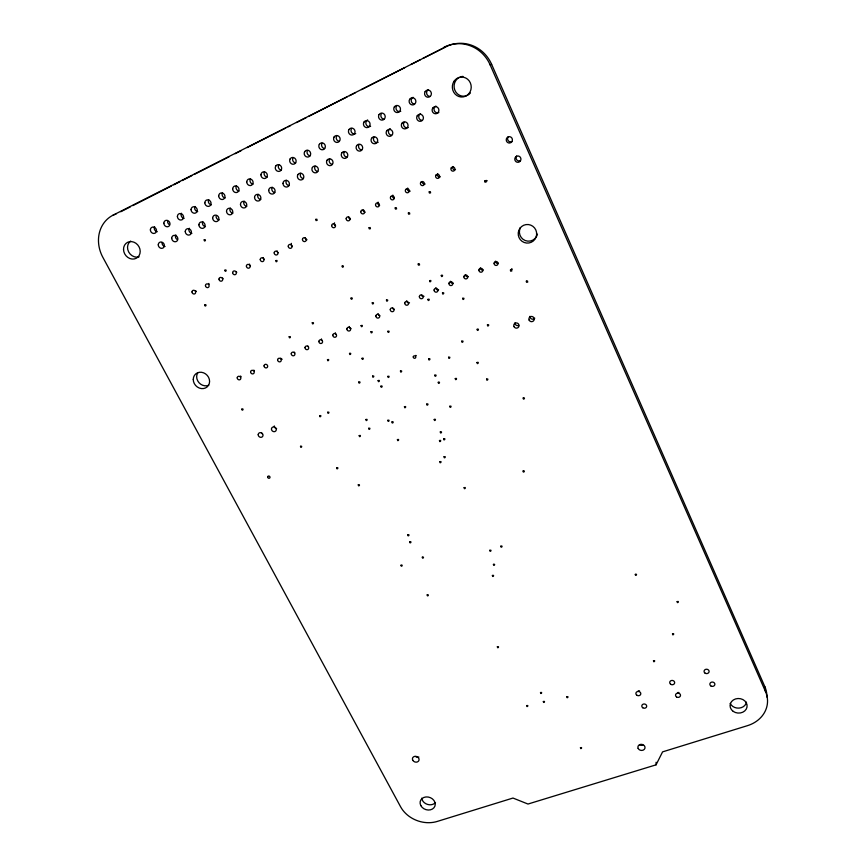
<?xml version="1.0" encoding="UTF-8"?>
<svg xmlns="http://www.w3.org/2000/svg" width="866" height="866" viewBox="0 0 866 866"><rect width="100%" height="100%" fill="white"/><g stroke="black" fill="none" stroke-linecap="round" stroke-linejoin="round"><path stroke-width="1.3" d="M766.865 697.022A30.851 26.456 3.1 0 0 764.873 686.749L491.628 64.344A36.166 34.142 87.5 0 0 445.784 46.829L113.035 215.179A33.135 29.033 56.2 0 0 102.881 257.386L400.579 806.755A28.113 23.306 19.7 0 0 437.254 821.433L512.986 798.051L527.989 804.038L656.049 764.84L656.103 762.253M656.049 764.84L662.577 751.872L747.455 725.665A31.079 26.597 3.2 0 0 765.522 691.609L764.873 686.749M120.764 211.737L130.387 206.844M132.801 205.621L171.316 186.082M173.73 184.859L179.749 181.806M182.152 180.583L191.787 175.701M194.19 174.477L229.1 156.768M235.119 153.715L241.138 150.662M247.156 147.61L285.683 128.06M288.086 126.837L290.5 125.613M296.518 122.561L306.142 117.679M308.556 116.455L347.082 96.916M349.485 95.693L355.504 92.64M361.523 89.588L404.855 67.591M410.874 64.539L420.508 59.657M422.922 58.433L445.784 46.829M113.035 215.179L116.12 213.967M443.955 47.251A36.448 34.413 87.3 0 1 490.156 64.907L491.628 64.344M487.277 180.832L486.14 180.399M512.282 269.229L511.6 268.731M490.156 64.907L765.522 691.609M205.48 226.654A3.323 2.988 58.2 0 1 202.839 221.544M197.719 211.629A3.345 2.999 59.3 0 1 195.066 206.476M232.911 213.177A3.345 3.031 59.7 0 1 230.28 208.013M225.182 197.989A3.367 3.042 60.9 0 1 222.53 192.782M219.141 219.942A3.334 3.009 58.9 0 1 216.078 216.381M211.401 204.831A3.356 3.02 60.1 0 1 208.749 199.656M246.778 206.357A3.367 3.053 60.5 0 1 244.158 201.161M239.07 191.094A3.388 3.063 61.7 0 1 236.429 185.865M260.753 199.494A3.377 3.085 61.4 0 1 258.133 194.265M274.836 192.577A3.388 3.107 62.4 0 1 272.227 187.327M267.161 177.14A3.41 3.118 63.7 0 1 264.531 171.858M289.028 185.595A3.399 3.128 63.5 0 1 286.419 180.323M281.363 170.082A3.421 3.139 64.7 0 1 278.744 164.767M303.327 178.569A3.41 3.15 64.7 0 1 300.729 173.265M295.685 162.97A3.432 3.161 65.9 0 1 293.065 157.634M253.056 184.144A3.399 3.096 62.6 0 1 250.426 178.883M317.735 171.49A3.432 3.172 66 0 1 315.137 166.153M310.115 155.804A3.453 3.183 67.3 0 1 307.495 150.435M332.252 164.356A3.442 3.204 67.4 0 1 329.665 158.987M324.653 148.584A3.464 3.215 68.7 0 1 322.044 143.193M339.299 141.31A3.475 3.237 70.2 0 1 336.701 135.886M361.631 149.915A3.464 3.248 70.7 0 1 359.054 144.492M355.731 133.678A3.496 3.258 71.9 0 1 351.477 128.514M346.887 157.157A3.453 3.226 69 0 1 344.311 151.766M370.626 126.284A3.507 3.28 73.8 0 1 366.188 124.574A3.507 3.28 73.8 0 1 367.639 119.941M391.475 135.248A3.496 3.291 74.7 0 1 390.198 128.612M282.208 359.238A1.894 1.732 45.8 0 1 280.66 358.145M383.952 119.14A3.529 3.302 75.8 0 1 381.376 113.619M307.029 239.763A1.992 1.851 57.9 0 1 305.211 237.62M292.026 246.085A1.981 1.829 57 0 1 291.42 243.368M278.062 252.71A1.981 1.819 56.2 0 1 277.163 250.945M264.195 259.302A1.97 1.808 55.6 0 1 263.307 257.538M408.254 127.519A3.518 3.323 76.9 0 1 404.021 122.323M250.436 265.83A1.97 1.786 54.9 0 1 249.538 264.087M236.775 272.314A1.959 1.775 54.4 0 1 236.115 271.556M400.763 111.313A3.54 3.323 77.9 0 1 396.498 106.074M223.212 278.755A1.949 1.764 53.8 0 1 222.551 277.997M196.398 291.496A1.938 1.732 52.9 0 1 195.738 290.738M209.096 284.384A1.949 1.754 53.4 0 1 208.858 283.431M421.785 120.352A3.54 3.345 79.4 0 1 420.551 113.641M241.203 376.764A1.884 1.689 45.5 0 1 240.564 376.039M254.474 370.843A1.884 1.7 45.6 0 1 253.835 370.118M378.161 142.305A3.486 3.269 72.6 0 1 373.928 137.164M335.131 225.615A2.003 1.873 59.9 0 1 334.547 222.854M379.86 315.711A1.938 1.829 46.7 0 1 378.085 313.622M678.901 692.443A2.468 2.133 6.1 0 1 677.634 692.54M394.138 309.346A1.949 1.851 46.9 0 1 392.569 308.209M409.51 302.775A1.949 1.862 47.2 0 1 406.771 300.816M639.519 690.787A2.446 2.122 8.3 0 1 638.264 690.884M424.015 296.313A1.959 1.873 47.5 0 1 421.461 295.317M438.64 289.796A1.959 1.894 47.8 0 1 435.879 287.815M276.622 428.594A2.501 2.252 40.5 0 1 274.284 425.942M453.373 283.236A1.97 1.905 48.3 0 1 450.601 281.233M262.268 433.758A2.501 2.241 40.6 0 1 261.413 432.794M468.214 276.611A1.981 1.927 48.9 0 1 465.443 274.609M518.658 325.443A2.641 2.576 25.5 0 1 514.956 322.758M483.174 269.954A1.981 1.938 49.7 0 1 480.392 267.94M534.766 318.168A2.652 2.598 21.2 0 1 529.981 316.317M498.242 263.232A1.992 1.959 51 0 1 495.46 261.218M429.666 96.429A3.583 3.377 82.6 0 1 428.432 89.631M438.835 112.504A3.551 3.367 82 0 1 434.342 110.772A3.551 3.367 82 0 1 435.901 106.063M414.305 104.061A3.561 3.356 80.2 0 1 413.05 97.295M184.144 218.373A3.334 2.977 58.6 0 1 181.481 213.252M440.274 176.816A2.068 1.981 73.4 0 1 437.774 173.752M350.481 219.141A2.013 1.894 61.1 0 1 348.652 216.965M165.092 246.507A3.291 2.923 56.4 0 1 162.039 243.01M364.997 212.246A2.024 1.905 62.5 0 1 363.168 210.059M157.287 231.709A3.312 2.934 57.4 0 1 154.613 226.643M379.622 205.307A2.024 1.916 64.1 0 1 378.106 202.135M176.924 239.352A3.302 2.944 57 0 1 175.809 234.881M394.355 198.314A2.035 1.938 66 0 1 392.85 195.121M169.141 224.467A3.323 2.955 58 0 1 167.593 221.523M410.213 191.094A2.046 1.949 68.1 0 1 407.713 188.052M191.916 233.322A3.312 2.966 57.6 0 1 189.275 228.234M425.184 183.982A2.057 1.97 70.6 0 1 422.348 181.925M455.494 169.595A2.068 1.992 76.7 0 1 452.983 166.521M351.044 328.55A1.927 1.797 46.4 0 1 349.279 326.482M336.16 334.428A1.916 1.786 46.2 0 1 335.304 332.717M322.293 340.609A1.916 1.775 46.1 0 1 321.438 338.909M308.534 346.746A1.905 1.764 46 0 1 307.885 345.999M294.873 352.83A1.905 1.743 45.9 0 1 294.224 352.094M537.472 234.112A9.245 9.169 74.3 0 1 525.305 240.575A9.245 9.169 74.3 0 1 520.466 227.552M139.08 256.823A9.028 7.924 55.9 0 1 128.688 252.006A9.028 7.924 55.9 0 1 130.669 241.062M208.76 385.208A8.595 7.642 46.3 0 1 198.996 382.707A8.595 7.642 46.3 0 1 197.762 372.802M435.468 802.566A7.675 6.365 19.5 0 1 427.393 804.373A7.675 6.365 19.5 0 1 421.742 798.181M746.503 702.142A8.476 7.253 3.1 0 1 739.023 708.107A8.476 7.253 3.1 0 1 730.233 703.376M470.411 93.008A9.916 9.385 87.4 0 1 455.927 92.186A9.916 9.385 87.4 0 1 459.424 77.345M460.55 76.879A9.916 9.385 87.4 0 1 463.007 76.414M511.893 141.602A3.172 3.063 -88.4 0 1 508.115 136.882M520.336 160.719A3.139 3.053 -88.1 0 1 516.591 156.032M643.016 745.182A3.561 3.031 8.9 0 1 639.498 744.641M418.873 757.036A3.388 2.847 20.6 0 1 415.561 756.505M416.34 355.623A1.277 1.212 38.4 0 1 415.734 355.385M204.181 239.839C204.268 243.086 207.039 238.702 204.181 239.839M204.809 304.919C204.896 308.058 207.602 303.836 204.809 304.919M224.933 270.181C224.998 273.385 227.769 269.066 224.933 270.181M275.832 260.59C275.864 263.838 278.733 259.454 275.832 260.59M241.863 409.098C241.939 412.075 244.602 408.092 241.863 409.098M315.754 219.39L316.014 220.57L317.129 220.386L316.88 219.206L315.754 219.39M289.168 336.712C289.201 339.829 292.015 335.629 289.168 336.712M312.258 322.769C312.28 325.93 315.137 321.676 312.258 322.769M342.157 266.057C342.146 269.315 345.112 264.909 342.157 266.057M369.046 227.715L369.284 228.895L370.421 228.7L370.183 227.52L369.046 227.715M327.478 359.628C327.489 362.724 330.336 358.556 327.478 359.628M300.502 446.304C300.545 449.248 303.262 445.319 300.502 446.304M351.022 298.11C351.001 301.325 353.956 296.995 351.022 298.11M319.662 415.68C319.673 418.689 322.455 414.662 319.662 415.68M327.716 412.248C327.727 415.258 330.52 411.231 327.716 412.248M395.199 207.905L395.426 209.096L396.585 208.901L396.347 207.71L395.199 207.905M349.507 353.404C349.496 356.521 352.386 352.321 349.507 353.404M361.111 325.54C361.09 328.712 364.034 324.447 361.111 325.54M372.25 302.819C372.218 306.034 375.205 301.693 372.25 302.819M408.362 212.982L408.59 214.183L409.748 213.989L409.521 212.798L408.362 212.982M362.053 358.297C362.031 361.414 364.943 357.225 362.053 358.297M370.973 331.721C370.94 334.882 373.895 330.617 370.973 331.721M358.773 382.036C358.762 385.11 361.642 380.986 358.773 382.036M386.452 300.015C386.398 303.241 389.419 298.878 386.452 300.015M429.2 191.851L429.417 193.064L430.586 192.869L430.37 191.657L429.2 191.851M336.69 467.792C336.701 470.714 339.461 466.817 336.69 467.792M372.564 376.093C372.542 379.189 375.454 375.032 372.564 376.093M387.871 331.288C387.827 334.46 390.804 330.184 387.871 331.288M359.217 435.566C359.206 438.553 362.031 434.559 359.217 435.566M378.139 380.542C378.106 383.627 381.018 379.481 378.139 380.542M418.202 263.978L418.419 265.148L419.566 264.964L419.339 263.805L418.202 263.978M365.917 419.48C365.896 422.5 368.754 418.462 365.917 419.48M380.921 386.16C380.888 389.245 383.8 385.11 380.921 386.16M368.7 428.302C368.678 431.311 371.525 427.284 368.7 428.302M387.86 376.364C387.827 379.47 390.761 375.303 387.86 376.364M358.286 484.798C358.286 487.71 361.057 483.823 358.286 484.798M429.623 280.627C429.536 283.907 432.643 279.469 429.623 280.627M400.438 370.973C400.395 374.09 403.35 369.901 400.438 370.973M427.956 299.355C427.88 302.602 430.965 298.218 427.956 299.355M387.849 420.302C387.827 423.333 390.707 419.274 387.849 420.302M441.292 275.377C441.205 278.679 444.334 274.219 441.292 275.377M391.973 421.915C391.941 424.946 394.831 420.898 391.973 421.915M442.472 292.903C442.385 296.172 445.503 291.755 442.472 292.903M404.454 406.652C404.411 409.715 407.345 405.613 404.454 406.652M484.754 180.972L484.971 182.206L486.162 182.001L485.945 180.778L484.754 180.972M397.429 439.56C397.397 442.558 400.276 438.542 397.429 439.56M428.681 358.86C428.616 362.01 431.636 357.766 428.681 358.86M434.829 375.173C434.764 378.301 437.774 374.101 434.829 375.173M462.682 298.315C462.574 301.574 465.713 297.168 462.682 298.315M426.743 404.065C426.689 407.139 429.655 403.015 426.743 404.065M438.261 382.274C438.185 385.392 441.195 381.202 438.261 382.274M448.577 357.257C448.501 360.418 451.554 356.175 448.577 357.257M461.762 341.172C461.665 344.365 464.761 340.067 461.762 341.172M434.223 419.415C434.158 422.467 437.124 418.375 434.223 419.415M455.289 378.518C455.202 381.646 458.244 377.446 455.289 378.518M477.166 329.275C477.058 332.501 480.197 328.16 477.166 329.275M440.307 431.896C440.231 434.927 443.197 430.867 440.307 431.896M449.822 406.262C449.746 409.337 452.745 405.212 449.822 406.262M439.473 440.502C439.408 443.522 442.364 439.484 439.473 440.502M407.821 534.831C407.789 537.678 410.592 533.889 407.821 534.831M443.663 438.802C443.598 441.822 446.553 437.785 443.663 438.802M487.428 324.858C487.309 328.084 490.47 323.722 487.428 324.858M510.442 269.997L510.637 271.166L511.817 270.993L511.611 269.813L510.442 269.997M401.023 565.217C401.001 568.009 403.751 564.307 401.023 565.217M409.78 541.845C409.748 544.692 412.541 540.914 409.78 541.845M439.841 461.675C439.776 464.663 442.699 460.669 439.841 461.675M477.025 362.464C476.928 365.636 480.024 361.371 477.025 362.464M444.052 456.718C443.987 459.705 446.932 455.711 444.052 456.718M486.595 379.081C486.486 382.22 489.582 377.998 486.595 379.081M526.355 281.136L526.539 282.305L527.719 282.132L527.524 280.963L526.355 281.136M422.316 557.163C422.272 559.977 425.076 556.243 422.316 557.163M464.133 487.623C464.057 490.578 466.99 486.638 464.133 487.623M427.187 594.877C427.144 597.637 429.915 593.979 427.187 594.877M523.194 398.003C523.064 401.131 526.203 396.931 523.194 398.003M489.81 550.3C489.723 553.158 492.646 549.358 489.81 550.3M523.107 471.007C522.988 474.005 526.041 469.989 523.107 471.007M493.436 564.361C493.36 567.198 496.261 563.43 493.436 564.361M500.862 546.165C500.775 549.044 503.709 545.223 500.862 546.165M492.408 575.446C492.321 578.272 495.211 574.526 492.408 575.446M497.376 646.74C497.3 649.457 500.126 645.874 497.376 646.74M526.701 705.584C526.615 708.226 529.418 704.762 526.701 705.584M540.503 692.519C540.406 695.182 543.242 691.685 540.503 692.519M543.361 701.492C543.263 704.134 546.1 700.659 543.361 701.492M566.829 696.74C566.721 699.403 569.59 695.896 566.829 696.74M635.319 574.342C635.124 577.232 638.253 573.4 635.319 574.342M580.458 747.639C580.35 750.227 583.186 746.838 580.458 747.639M677.158 601.567C676.941 604.425 680.113 600.636 677.158 601.567M653.484 660.715C653.3 663.475 656.363 659.838 653.484 660.715M672.503 633.804C672.297 636.607 675.426 632.905 672.503 633.804M419.371 296.583A1.97 1.884 47.2 0 0 422.143 298.575A1.97 1.884 47.2 0 0 422.381 295.252A1.97 1.884 47.2 0 0 419.371 296.583M177.4 216.446A3.356 2.999 58.5 0 0 182.044 219.769A3.356 2.999 58.5 0 0 182.055 214.14A3.356 2.999 58.5 0 0 177.4 216.446M341.756 152.979A3.486 3.248 68.7 0 0 344.365 158.413A3.486 3.248 68.7 0 0 347.439 153.542A3.486 3.248 68.7 0 0 341.756 152.979M240.467 204.322A3.388 3.074 60.3 0 0 245.154 207.678A3.388 3.074 60.3 0 0 245.251 201.973A3.388 3.074 60.3 0 0 240.467 204.322M319.327 144.33A3.486 3.237 68.4 0 0 321.957 149.775A3.486 3.237 68.4 0 0 324.988 144.893A3.486 3.237 68.4 0 0 319.327 144.33M363.969 122.084A3.54 3.302 73.5 0 0 366.567 127.616A3.54 3.302 73.5 0 0 369.717 122.636A3.54 3.302 73.5 0 0 363.969 122.084M356.619 145.65A3.496 3.269 70.4 0 0 359.217 151.117A3.496 3.269 70.4 0 0 362.324 146.213A3.496 3.269 70.4 0 0 356.619 145.65M334.092 136.969A3.507 3.258 70 0 0 336.712 142.446A3.507 3.258 70 0 0 339.775 137.532A3.507 3.258 70 0 0 334.092 136.969M268.709 190.401A3.41 3.128 62.2 0 0 273.418 193.789A3.41 3.128 62.2 0 0 273.569 188.009A3.41 3.128 62.2 0 0 268.709 190.401M386.691 130.82A3.529 3.323 74.3 0 0 389.267 136.352A3.529 3.323 74.3 0 0 392.46 131.383A3.529 3.323 74.3 0 0 386.691 130.82M277.607 359.834A1.916 1.743 45.6 0 0 280.292 361.739A1.916 1.743 45.6 0 0 280.389 358.589A1.916 1.743 45.6 0 0 277.607 359.834M232.673 188.918A3.41 3.085 61.5 0 0 237.371 192.295A3.41 3.085 61.5 0 0 237.468 186.536A3.41 3.085 61.5 0 0 232.673 188.918M327.023 160.253A3.464 3.226 67.1 0 0 329.621 165.655A3.464 3.226 67.1 0 0 332.663 160.816A3.464 3.226 67.1 0 0 327.023 160.253M379.081 114.55A3.551 3.334 75.5 0 0 381.679 120.114A3.551 3.334 75.5 0 0 384.861 115.102A3.551 3.334 75.5 0 0 379.081 114.55M302.45 239.438A2.003 1.862 57.6 0 0 305.233 241.441A2.003 1.862 57.6 0 0 305.362 238.053A2.003 1.862 57.6 0 0 302.45 239.438M304.68 151.637A3.475 3.204 67 0 0 307.311 157.049A3.475 3.204 67 0 0 310.309 152.2A3.475 3.204 67 0 0 304.68 151.637M288.27 246.171A2.003 1.84 56.8 0 0 291.063 248.174A2.003 1.84 56.8 0 0 291.16 244.797A2.003 1.84 56.8 0 0 288.27 246.171M312.388 167.463A3.453 3.193 65.7 0 0 315.007 172.843A3.453 3.193 65.7 0 0 318.006 168.036A3.453 3.193 65.7 0 0 312.388 167.463M274.208 252.861A1.992 1.829 56 0 0 276.99 254.842A1.992 1.829 56 0 0 277.077 251.497A1.992 1.829 56 0 0 274.208 252.861M260.255 259.497A1.992 1.819 55.4 0 0 263.026 261.467A1.992 1.819 55.4 0 0 263.102 258.144A1.992 1.819 55.4 0 0 260.255 259.497M290.142 158.879A3.464 3.183 65.7 0 0 292.784 164.259A3.464 3.183 65.7 0 0 295.75 159.441A3.464 3.183 65.7 0 0 290.142 158.879M297.872 174.629A3.442 3.172 64.4 0 0 300.491 179.976A3.442 3.172 64.4 0 0 303.457 175.203A3.442 3.172 64.4 0 0 297.872 174.629M401.9 123.318A3.54 3.345 76.6 0 0 404.476 128.872A3.54 3.345 76.6 0 0 407.702 123.87A3.54 3.345 76.6 0 0 401.9 123.318M246.399 266.079A1.981 1.797 54.8 0 0 249.159 268.049A1.981 1.797 54.8 0 0 249.224 264.736A1.981 1.797 54.8 0 0 246.399 266.079M232.651 272.617A1.97 1.786 54.2 0 0 235.4 274.576A1.97 1.786 54.2 0 0 235.455 271.285A1.97 1.786 54.2 0 0 232.651 272.617M275.724 166.066A3.453 3.161 64.5 0 0 278.376 171.425A3.453 3.161 64.5 0 0 281.298 166.629A3.453 3.161 64.5 0 0 275.724 166.066M394.322 106.951A3.572 3.356 77.6 0 0 396.909 112.548A3.572 3.356 77.6 0 0 400.135 107.503A3.572 3.356 77.6 0 0 394.322 106.951M282.998 183.365A3.421 3.15 63.2 0 0 287.718 186.764A3.421 3.15 63.2 0 0 287.891 180.951A3.421 3.15 63.2 0 0 282.998 183.365M219.001 279.101A1.97 1.775 53.7 0 0 221.75 281.049A1.97 1.775 53.7 0 0 221.783 277.78A1.97 1.775 53.7 0 0 219.001 279.101M192.003 291.929A1.959 1.743 52.8 0 0 194.742 293.866A1.959 1.743 52.8 0 0 194.753 290.63A1.959 1.743 52.8 0 0 192.003 291.929M260.947 174.835A3.432 3.139 63.4 0 0 265.678 178.244A3.432 3.139 63.4 0 0 265.819 172.421A3.432 3.139 63.4 0 0 260.947 174.835M205.459 285.542A1.959 1.764 53.2 0 0 208.186 287.48A1.959 1.764 53.2 0 0 208.219 284.232A1.959 1.764 53.2 0 0 205.459 285.542M264.054 365.874A1.905 1.732 45.5 0 0 266.739 367.779A1.905 1.732 45.5 0 0 266.815 364.651A1.905 1.732 45.5 0 0 264.054 365.874M417.239 115.752A3.561 3.367 79 0 0 419.804 121.337A3.561 3.367 79 0 0 423.073 116.304A3.561 3.367 79 0 0 417.239 115.752M246.756 181.903A3.421 3.107 62.4 0 0 251.465 185.292A3.421 3.107 62.4 0 0 251.584 179.511A3.421 3.107 62.4 0 0 246.756 181.903M237.241 377.836A1.894 1.7 45.4 0 0 239.904 379.719A1.894 1.7 45.4 0 0 239.958 376.623A1.894 1.7 45.4 0 0 237.241 377.836M250.599 371.882A1.894 1.71 45.5 0 0 253.273 373.776A1.894 1.71 45.5 0 0 253.337 370.659A1.894 1.71 45.5 0 0 250.599 371.882M254.539 197.383A3.399 3.096 61.2 0 0 259.226 200.76A3.399 3.096 61.2 0 0 259.356 195.012A3.399 3.096 61.2 0 0 254.539 197.383M371.59 138.268A3.507 3.302 72.3 0 0 374.177 143.756A3.507 3.302 72.3 0 0 377.327 138.831A3.507 3.302 72.3 0 0 371.59 138.268M670.652 684.248A2.49 2.165 6.3 0 0 674.646 682.96A2.49 2.165 6.3 0 0 671.247 680.557A2.49 2.165 6.3 0 0 670.652 684.248M676.487 696.903A2.49 2.143 6.2 0 0 680.481 695.625A2.49 2.143 6.2 0 0 677.093 693.233A2.49 2.143 6.2 0 0 676.487 696.903M636.856 695.225A2.468 2.133 8.4 0 0 640.786 693.947A2.468 2.133 8.4 0 0 637.408 691.566A2.468 2.133 8.4 0 0 636.856 695.225M642.745 707.738A2.457 2.122 8.3 0 0 646.675 706.472A2.457 2.122 8.3 0 0 643.297 704.112A2.457 2.122 8.3 0 0 642.745 707.738M271.459 428.995A2.522 2.273 40.4 0 0 275.031 431.506A2.522 2.273 40.4 0 0 275.139 427.425A2.522 2.273 40.4 0 0 271.459 428.995M258.209 434.667A2.511 2.252 40.5 0 0 261.77 437.168A2.511 2.252 40.5 0 0 261.868 433.108A2.511 2.252 40.5 0 0 258.209 434.667M513.982 326.569A2.663 2.598 25.5 0 0 518.561 327.099A2.663 2.598 25.5 0 0 516.656 322.953A2.663 2.598 25.5 0 0 513.982 326.569M529.126 320.095A2.674 2.62 21.3 0 0 533.716 320.626A2.674 2.62 21.3 0 0 531.821 316.447A2.674 2.62 21.3 0 0 529.126 320.095M425.163 91.579A3.605 3.399 82.3 0 0 427.728 97.241A3.605 3.399 82.3 0 0 431.041 92.121A3.605 3.399 82.3 0 0 425.163 91.579M494.096 263.253A2.003 1.97 50.2 0 0 496.9 265.288A2.003 1.97 50.2 0 0 497.214 261.868A2.003 1.97 50.2 0 0 494.096 263.253M478.92 270.019A2.003 1.949 49.1 0 0 481.723 272.054A2.003 1.949 49.1 0 0 482.016 268.644A2.003 1.949 49.1 0 0 478.92 270.019M463.862 276.741A1.992 1.938 48.4 0 0 466.655 278.755A1.992 1.938 48.4 0 0 466.936 275.366A1.992 1.938 48.4 0 0 463.862 276.741M420.746 182.369A2.068 1.981 70.2 0 0 422.251 185.616A2.068 1.981 70.2 0 0 424.178 182.726A2.068 1.981 70.2 0 0 420.746 182.369M432.697 108.131A3.583 3.388 81.7 0 0 435.252 113.749A3.583 3.388 81.7 0 0 438.564 108.683A3.583 3.388 81.7 0 0 432.697 108.131M348.966 129.554A3.518 3.28 71.7 0 0 351.585 135.064A3.518 3.28 71.7 0 0 354.692 130.117A3.518 3.28 71.7 0 0 348.966 129.554M409.672 99.298A3.594 3.377 79.9 0 0 412.259 104.927A3.594 3.377 79.9 0 0 415.528 99.839A3.594 3.377 79.9 0 0 409.672 99.298M331.678 225.539A2.024 1.894 59.7 0 0 334.493 227.563A2.024 1.894 59.7 0 0 334.644 224.142A2.024 1.894 59.7 0 0 331.678 225.539M346.184 218.643A2.024 1.905 60.9 0 0 348.998 220.678A2.024 1.905 60.9 0 0 349.16 217.236A2.024 1.905 60.9 0 0 346.184 218.643M705.011 673.098A2.522 2.187 4.1 0 0 709.081 671.778A2.522 2.187 4.1 0 0 705.66 669.364A2.522 2.187 4.1 0 0 705.011 673.098M360.797 211.705A2.035 1.916 62.2 0 0 363.623 213.74A2.035 1.916 62.2 0 0 363.807 210.276A2.035 1.916 62.2 0 0 360.797 211.705M158.272 244.829A3.312 2.934 56.3 0 0 162.873 248.098A3.312 2.934 56.3 0 0 162.84 242.588A3.312 2.934 56.3 0 0 158.272 244.829M375.53 204.701A2.046 1.938 63.8 0 0 378.355 206.747A2.046 1.938 63.8 0 0 378.55 203.261A2.046 1.938 63.8 0 0 375.53 204.701M150.381 229.901A3.334 2.944 57.3 0 0 155.003 233.192A3.334 2.944 57.3 0 0 154.96 227.628A3.334 2.944 57.3 0 0 150.381 229.901M390.696 196.658A2.057 1.949 65.6 0 0 392.211 199.873A2.057 1.949 65.6 0 0 394.095 197.015A2.057 1.949 65.6 0 0 390.696 196.658M171.717 238.204A3.323 2.955 56.8 0 0 176.328 241.495A3.323 2.955 56.8 0 0 176.328 235.942A3.323 2.955 56.8 0 0 171.717 238.204M405.656 189.546A2.057 1.97 67.7 0 0 407.172 192.772A2.057 1.97 67.7 0 0 409.077 189.892A2.057 1.97 67.7 0 0 405.656 189.546M163.847 223.201A3.345 2.966 57.9 0 0 168.48 226.502A3.345 2.966 57.9 0 0 168.459 220.917A3.345 2.966 57.9 0 0 163.847 223.201M435.944 175.138A2.078 1.992 73 0 0 437.449 178.407A2.078 1.992 73 0 0 439.398 175.495A2.078 1.992 73 0 0 435.944 175.138M185.259 231.525A3.345 2.988 57.4 0 0 189.892 234.827A3.345 2.988 57.4 0 0 189.903 229.252A3.345 2.988 57.4 0 0 185.259 231.525M451.262 167.852A2.089 2.013 76.2 0 0 452.766 171.143A2.089 2.013 76.2 0 0 454.737 168.21A2.089 2.013 76.2 0 0 451.262 167.852M198.909 224.803A3.356 3.009 58.1 0 0 203.553 228.115A3.356 3.009 58.1 0 0 203.586 222.508A3.356 3.009 58.1 0 0 198.909 224.803M346.887 328.928A1.938 1.808 46.2 0 0 349.615 330.877A1.938 1.808 46.2 0 0 349.777 327.64A1.938 1.808 46.2 0 0 346.887 328.928M191.061 209.648A3.377 3.02 59.2 0 0 195.727 212.971A3.377 3.02 59.2 0 0 195.748 207.32A3.377 3.02 59.2 0 0 191.061 209.648M332.825 335.196A1.938 1.797 46.1 0 0 335.543 337.134A1.938 1.797 46.1 0 0 335.694 333.919A1.938 1.797 46.1 0 0 332.825 335.196M212.657 218.026A3.367 3.031 58.8 0 0 217.312 221.36A3.367 3.031 58.8 0 0 217.366 215.71A3.367 3.031 58.8 0 0 212.657 218.026M318.861 341.421A1.927 1.786 45.9 0 0 321.578 343.358A1.927 1.786 45.9 0 0 321.708 340.154A1.927 1.786 45.9 0 0 318.861 341.421M204.831 202.785A3.388 3.042 59.9 0 0 209.496 206.13A3.388 3.042 59.9 0 0 209.55 200.447A3.388 3.042 59.9 0 0 204.831 202.785M305.005 347.602A1.927 1.775 45.8 0 0 307.722 349.528A1.927 1.775 45.8 0 0 307.831 346.346A1.927 1.775 45.8 0 0 305.005 347.602M226.513 211.196A3.377 3.053 59.5 0 0 231.179 214.541A3.377 3.053 59.5 0 0 231.254 208.868A3.377 3.053 59.5 0 0 226.513 211.196M291.257 353.739A1.916 1.754 45.7 0 0 293.953 355.655A1.916 1.754 45.7 0 0 294.061 352.494A1.916 1.754 45.7 0 0 291.257 353.739M218.697 195.878A3.399 3.063 60.7 0 0 223.385 199.245A3.399 3.063 60.7 0 0 223.45 193.519A3.399 3.063 60.7 0 0 218.697 195.878M434.093 290.023A1.981 1.905 47.5 0 0 436.865 292.026A1.981 1.905 47.5 0 0 437.114 288.67A1.981 1.905 47.5 0 0 434.093 290.023M448.924 283.409A1.981 1.916 47.8 0 0 451.706 285.412A1.981 1.916 47.8 0 0 451.965 282.045A1.981 1.916 47.8 0 0 448.924 283.409M519.936 228.31A9.32 9.234 72.2 0 0 526.506 243.043A9.32 9.234 72.2 0 0 535.848 230.01A9.32 9.234 72.2 0 0 519.936 228.31M710.791 685.894A2.522 2.176 4.1 0 0 714.851 684.595A2.522 2.176 4.1 0 0 711.441 682.181A2.522 2.176 4.1 0 0 710.791 685.894M123.524 249.397A9.093 7.967 55.8 0 0 136.124 258.349A9.093 7.967 55.8 0 0 135.94 243.281A9.093 7.967 55.8 0 0 123.524 249.397M638.145 748.419A3.594 3.042 9 0 0 644.282 749.382A3.594 3.042 9 0 0 641.923 744.381A3.594 3.042 9 0 0 638.145 748.419M193.259 379.395A8.649 7.686 46.2 0 0 205.459 387.99A8.649 7.686 46.2 0 0 205.567 373.895A8.649 7.686 46.2 0 0 193.259 379.395M420.833 805.597A7.718 6.398 19.6 0 0 433.942 807.772A7.718 6.398 19.6 0 0 428.226 797.034A7.718 6.398 19.6 0 0 420.833 805.597M733.21 711.376A8.541 7.296 3.2 0 0 747.012 707.078A8.541 7.296 3.2 0 0 735.537 698.938A8.541 7.296 3.2 0 0 733.21 711.376M454.011 81.317A9.991 9.45 87.2 0 0 461.004 96.992A9.991 9.45 87.2 0 0 470.325 82.822A9.991 9.45 87.2 0 0 454.011 81.317M511.838 141.699A3.193 3.085 -88.8 0 0 509.619 136.666A3.193 3.085 -88.8 0 0 506.523 141.19A3.193 3.085 -88.8 0 0 511.838 141.699M520.369 160.979A3.172 3.074 -88.6 0 0 518.149 155.988A3.172 3.074 -88.6 0 0 515.053 160.459A3.172 3.074 -88.6 0 0 520.369 160.979M412.736 760.218A3.41 2.869 20.6 0 0 418.516 761.149A3.41 2.869 20.6 0 0 415.972 756.354A3.41 2.869 20.6 0 0 412.736 760.218M413.277 356.9A1.288 1.223 38.3 0 0 415.085 358.199A1.288 1.223 38.3 0 0 415.236 356.056A1.288 1.223 38.3 0 0 413.277 356.9M267.659 476.993A1.223 1.083 37.5 0 0 269.391 478.205A1.223 1.083 37.5 0 0 269.445 476.257A1.223 1.083 37.5 0 0 267.659 476.993M404.768 303.1A1.97 1.873 46.9 0 0 407.529 305.081A1.97 1.873 46.9 0 0 407.745 301.779A1.97 1.873 46.9 0 0 404.768 303.1M390.274 309.563A1.959 1.862 46.7 0 0 393.034 311.543A1.959 1.862 46.7 0 0 393.229 308.253A1.959 1.862 46.7 0 0 390.274 309.563M375.887 315.982A1.949 1.84 46.5 0 0 378.637 317.952A1.949 1.84 46.5 0 0 378.821 314.683A1.949 1.84 46.5 0 0 375.887 315.982"/></g></svg>
